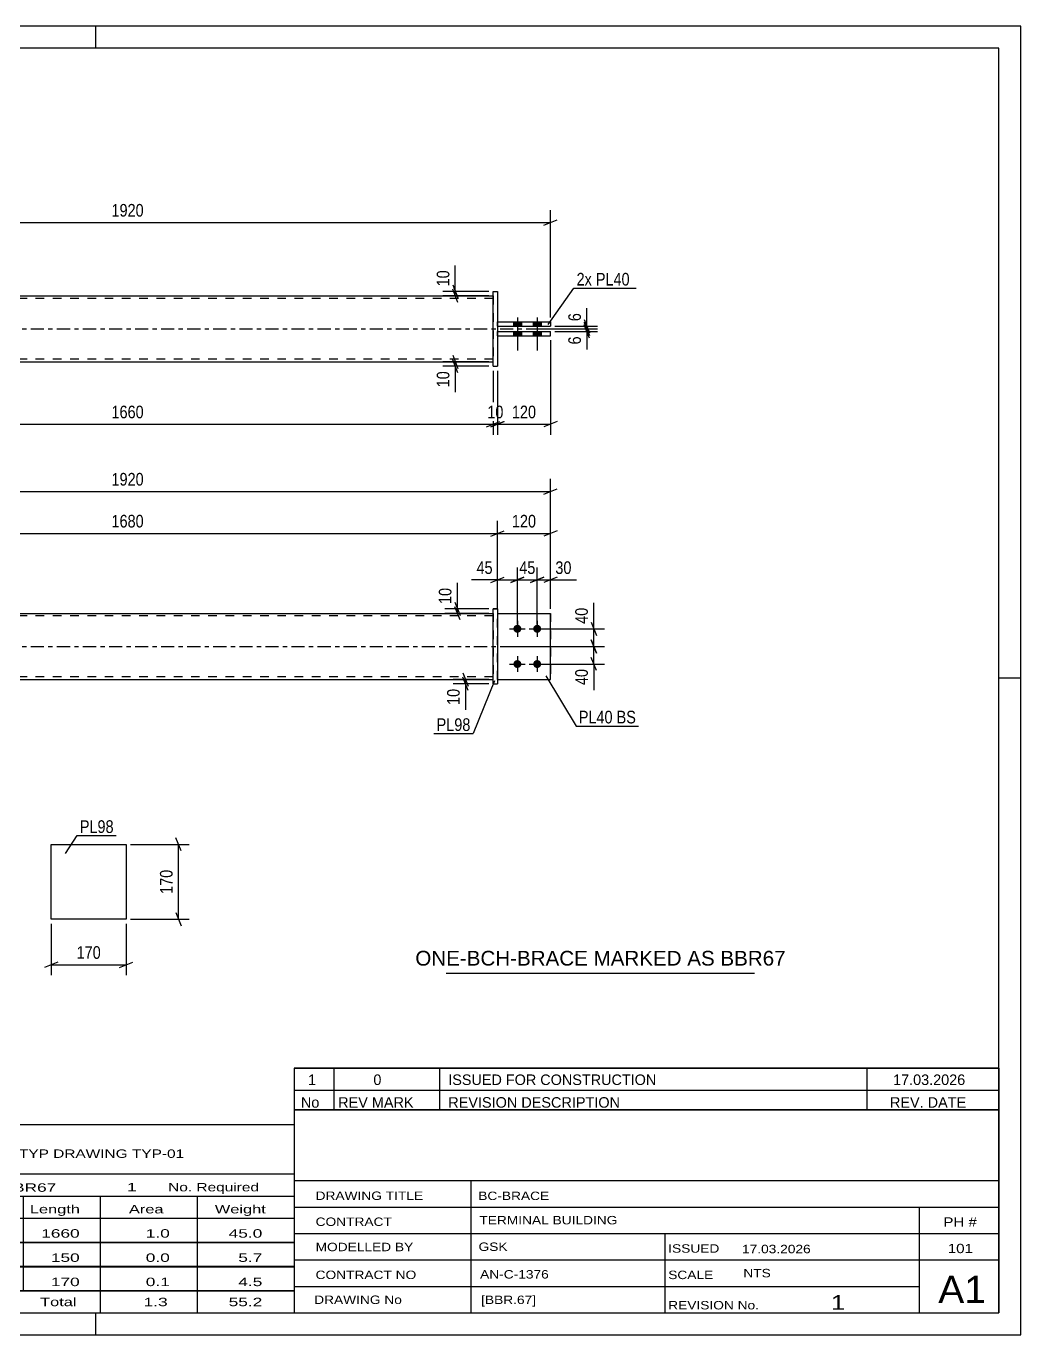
# Model space of a CAD drawing. Header units: millimetres. Extents: x 0 to 420, y 0 to 297.
# Drawn here: x 194.2 to 420, y 0 to 297 of the extents above; entities that cross this region are included whole.
import ezdxf

# ---------------------------------------------------------------- set-up
doc = ezdxf.new("R2010")
doc.units = ezdxf.units.MM
doc.linetypes.add('DXK_LINE_DOT2', pattern=[3.9198, 1.9599, -1.9599])
doc.linetypes.add('DXK_LINE_DOT3', pattern=[5.9187, 2.979, -0.9799, 0.9799, -0.9799])
doc.styles.add('Arial', font='ARIAL.TTF', dxfattribs={"height": 0.2})
doc.styles.add('Arial Narrow', font='ARIALN.TTF', dxfattribs={"height": 0.2})

# ---------------------------------------------------------------- blocks, each defined once
blk = doc.blocks.new('Unknown-580606024-1163')
at = {"color": 5, "linetype": 'Continuous'}
for p, q in [((420, 297), (0, 297)), ((210, 292), (210, 297)), ((420, 0), (420, 297)), ((415, 292), (5, 292)), ((415, 5), (415, 292)), ((420, 149), (415, 149)), ((5, 5), (415, 5)), ((210, 0), (210, 5)), ((0, 0), (420, 0))]:
    blk.add_line(p, q, dxfattribs=at)
blk = doc.blocks.new('Part-580606024-1823 - 1791')
at = {"color": 2, "linetype": 'Continuous'}
for p, q in [((301.19, 163.74), (313.19, 163.74)), ((313.19, 163.74), (313.19, 163.74)), ((313.19, 148.74), (313.19, 163.74)), ((301.19, 148.74), (313.19, 148.74))]:
    blk.add_line(p, q, dxfattribs=at)
at = {"color": 7, "linetype": 'DXK_LINE_DOT2'}
for p, q in [((301.19, 163.74), (313.19, 163.74)), ((301.19, 148.74), (301.19, 163.74)), ((313.19, 163.74), (313.19, 163.74)), ((301.19, 148.74), (301.19, 148.74)), ((301.19, 148.74), (313.19, 148.74))]:
    blk.add_line(p, q, dxfattribs=at)
blk = doc.blocks.new('Part-580606024-1803 - 1791')
at = {"color": 2, "linetype": 'Continuous'}
for p, q in [((301.19, 164.74), (300.19, 164.74)), ((300.19, 147.74), (300.19, 164.74)), ((301.19, 164.74), (301.19, 147.74)), ((300.19, 147.74), (300.19, 147.74)), ((300.19, 147.74), (301.19, 147.74))]:
    blk.add_line(p, q, dxfattribs=at)
at = {"color": 7, "linetype": 'DXK_LINE_DOT2'}
for p, q in [((300.19, 164.74), (300.19, 164.74)), ((300.19, 164.74), (301.19, 164.74)), ((301.19, 164.74), (301.19, 164.74)), ((300.19, 147.74), (301.19, 147.74))]:
    blk.add_line(p, q, dxfattribs=at)
blk = doc.blocks.new('Part-580606024-1828 - 1791')
at = {"color": 2, "linetype": 'Continuous'}
for p, q in [((134.2, 163.74), (300.19, 163.74)), ((134.2, 148.74), (300.19, 148.74))]:
    blk.add_line(p, q, dxfattribs=at)
at = {"color": 7, "linetype": 'DXK_LINE_DOT2'}
for p, q in [((134.2, 148.74), (134.2, 163.74)), ((300.19, 163.74), (300.19, 148.74)), ((300.19, 163.14), (134.2, 163.14)), ((300.19, 149.34), (134.2, 149.34))]:
    blk.add_line(p, q, dxfattribs=at)
at = {"color": 7, "linetype": 'DXK_LINE_DOT3'}
blk.add_line((124.2, 156.24), (310.19, 156.24), dxfattribs=at)
blk = doc.blocks.new('Bolt-580606024-1834 - 1791')
at = {"linetype": 'Continuous'}
for points in [[(305.69, 161.14), (305.88, 161.12), (306.06, 161.06), (306.22, 160.96), (306.36, 160.84), (306.47, 160.69), (306.55, 160.51), (306.59, 160.33), (306.59, 160.14), (306.55, 159.96), (306.47, 159.79), (306.36, 159.63), (306.22, 159.51), (306.06, 159.41), (305.88, 159.36), (305.69, 159.34), (305.51, 159.36), (305.33, 159.41), (305.16, 159.51), (305.02, 159.63), (304.91, 159.79), (304.84, 159.96), (304.8, 160.14), (304.8, 160.33), (304.84, 160.51), (304.91, 160.69), (305.02, 160.84), (305.16, 160.96), (305.33, 161.06), (305.51, 161.12)], [(310.19, 161.14), (310.38, 161.12), (310.56, 161.06), (310.72, 160.96), (310.86, 160.84), (310.97, 160.69), (311.05, 160.51), (311.09, 160.33), (311.09, 160.14), (311.05, 159.96), (310.97, 159.79), (310.86, 159.63), (310.72, 159.51), (310.56, 159.41), (310.38, 159.36), (310.19, 159.34), (310.01, 159.36), (309.83, 159.41), (309.66, 159.51), (309.52, 159.63), (309.41, 159.79), (309.34, 159.96), (309.3, 160.14), (309.3, 160.33), (309.34, 160.51), (309.41, 160.69), (309.52, 160.84), (309.66, 160.96), (309.83, 161.06), (310.01, 161.12)], [(305.69, 153.14), (305.88, 153.12), (306.06, 153.06), (306.22, 152.96), (306.36, 152.84), (306.47, 152.69), (306.55, 152.51), (306.59, 152.33), (306.59, 152.14), (306.55, 151.96), (306.47, 151.79), (306.36, 151.63), (306.22, 151.51), (306.06, 151.41), (305.88, 151.36), (305.69, 151.34), (305.51, 151.36), (305.33, 151.41), (305.16, 151.51), (305.02, 151.63), (304.91, 151.79), (304.84, 151.96), (304.8, 152.14), (304.8, 152.33), (304.84, 152.51), (304.91, 152.69), (305.02, 152.84), (305.16, 152.96), (305.33, 153.06), (305.51, 153.12)], [(310.19, 153.14), (310.38, 153.12), (310.56, 153.06), (310.72, 152.96), (310.86, 152.84), (310.97, 152.69), (311.05, 152.51), (311.09, 152.33), (311.09, 152.14), (311.05, 151.96), (310.97, 151.79), (310.86, 151.63), (310.72, 151.51), (310.56, 151.41), (310.38, 151.36), (310.19, 151.34), (310.01, 151.36), (309.83, 151.41), (309.66, 151.51), (309.52, 151.63), (309.41, 151.79), (309.34, 151.96), (309.3, 152.14), (309.3, 152.33), (309.34, 152.51), (309.41, 152.69), (309.52, 152.84), (309.66, 152.96), (309.83, 153.06), (310.01, 153.12)]]:
    blk.add_hatch(color=1, dxfattribs=at).paths.add_polyline_path(points)
at = {"color": 1, "linetype": 'Continuous'}
for p, q in [((305.69, 162.04), (305.69, 158.44)), ((310.19, 162.04), (310.19, 158.44)), ((303.89, 160.24), (307.49, 160.24)), ((308.39, 160.24), (311.99, 160.24)), ((303.89, 152.24), (307.49, 152.24)), ((305.69, 154.04), (305.69, 150.44)), ((308.39, 152.24), (311.99, 152.24)), ((310.19, 154.04), (310.19, 150.44))]:
    blk.add_line(p, q, dxfattribs=at)
blk = doc.blocks.new('Part-580606024-1839 - 1791')
at = {"color": 7, "linetype": 'DXK_LINE_DOT2'}
for p, q in [((301.19, 163.74), (313.19, 163.74)), ((301.19, 148.74), (301.19, 163.74)), ((301.19, 163.74), (313.19, 163.74)), ((313.19, 163.74), (313.19, 163.74)), ((313.19, 163.74), (313.19, 148.74)), ((301.19, 148.74), (301.19, 148.74)), ((301.19, 148.74), (313.19, 148.74)), ((301.19, 148.74), (313.19, 148.74))]:
    blk.add_line(p, q, dxfattribs=at)
blk = doc.blocks.new('Part-580606024-2138 - 2128')
at = {"color": 2, "linetype": 'Continuous'}
for p, q in [((134.2, 235.81), (300.19, 235.81)), ((134.2, 220.81), (300.19, 220.81))]:
    blk.add_line(p, q, dxfattribs=at)
at = {"color": 7, "linetype": 'DXK_LINE_DOT2'}
for p, q in [((134.2, 235.81), (134.2, 220.81)), ((300.19, 235.21), (134.2, 235.21)), ((300.19, 235.81), (300.19, 220.81)), ((300.19, 221.41), (134.2, 221.41))]:
    blk.add_line(p, q, dxfattribs=at)
at = {"color": 7, "linetype": 'DXK_LINE_DOT3'}
blk.add_line((124.2, 228.31), (310.19, 228.31), dxfattribs=at)
blk = doc.blocks.new('Part-580606024-2139 - 2128')
at = {"color": 2, "linetype": 'Continuous'}
for p, q in [((300.19, 236.81), (300.19, 236.81)), ((300.19, 219.81), (300.19, 236.81)), ((300.19, 236.81), (301.19, 236.81)), ((301.19, 236.81), (301.19, 236.81)), ((301.19, 236.81), (301.19, 219.81)), ((300.19, 219.81), (301.19, 219.81)), ((300.19, 219.81), (300.19, 219.81)), ((301.19, 219.81), (301.19, 219.81))]:
    blk.add_line(p, q, dxfattribs=at)
at = {"color": 7, "linetype": 'DXK_LINE_DOT2'}
for p, q in [((300.19, 236.81), (300.19, 236.81)), ((300.19, 236.81), (301.19, 236.81)), ((300.19, 219.81), (301.19, 219.81))]:
    blk.add_line(p, q, dxfattribs=at)
blk = doc.blocks.new('Bolt-580606024-2133 - 2128')
at = {"linetype": 'Continuous'}
for points in [[(306.59, 229.91), (304.79, 229.91), (304.79, 228.91), (306.59, 228.91)], [(306.59, 229.91), (304.79, 229.91), (304.79, 228.91), (306.59, 228.91)], [(311.09, 229.91), (309.29, 229.91), (309.29, 228.91), (311.09, 228.91)], [(311.09, 229.91), (309.29, 229.91), (309.29, 228.91), (311.09, 228.91)], [(306.59, 227.71), (304.79, 227.71), (304.79, 226.71), (306.59, 226.71)], [(306.59, 227.71), (304.79, 227.71), (304.79, 226.71), (306.59, 226.71)], [(311.09, 227.71), (309.29, 227.71), (309.29, 226.71), (311.09, 226.71)], [(311.09, 227.71), (309.29, 227.71), (309.29, 226.71), (311.09, 226.71)]]:
    blk.add_hatch(color=1, dxfattribs=at).paths.add_polyline_path(points)
at = {"color": 1, "linetype": 'Continuous'}
for p, q in [((304.79, 229.91), (304.79, 228.91)), ((304.79, 229.91), (304.79, 228.91)), ((305.69, 230.91), (305.69, 223.41)), ((305.69, 230.91), (305.69, 223.41)), ((306.59, 229.91), (306.59, 228.91)), ((306.59, 229.91), (306.59, 228.91)), ((309.29, 229.91), (309.29, 228.91)), ((309.29, 229.91), (309.29, 228.91)), ((310.19, 230.91), (310.19, 223.41)), ((310.19, 230.91), (310.19, 223.41)), ((311.09, 229.91), (311.09, 228.91)), ((311.09, 229.91), (311.09, 228.91)), ((304.79, 227.71), (304.79, 226.71)), ((304.79, 227.71), (304.79, 226.71)), ((306.59, 227.71), (306.59, 226.71)), ((306.59, 227.71), (306.59, 226.71)), ((309.29, 227.71), (309.29, 226.71)), ((309.29, 227.71), (309.29, 226.71)), ((311.09, 227.71), (311.09, 226.71)), ((311.09, 227.71), (311.09, 226.71))]:
    blk.add_line(p, q, dxfattribs=at)
blk = doc.blocks.new('Part-580606024-2155 - 2128')
at = {"color": 2, "linetype": 'Continuous'}
for p, q in [((301.19, 229.91), (313.19, 229.91)), ((301.19, 228.91), (313.19, 228.91)), ((313.19, 229.91), (313.19, 228.91))]:
    blk.add_line(p, q, dxfattribs=at)
at = {"color": 7, "linetype": 'DXK_LINE_DOT2'}
for p, q in [((301.19, 228.91), (301.19, 229.91)), ((301.19, 229.91), (313.19, 229.91)), ((301.19, 228.91), (313.19, 228.91)), ((313.19, 229.91), (313.19, 229.91))]:
    blk.add_line(p, q, dxfattribs=at)
blk = doc.blocks.new('Part-580606024-2160 - 2128')
at = {"color": 2, "linetype": 'Continuous'}
for p, q in [((301.19, 227.71), (313.19, 227.71)), ((301.19, 226.71), (313.19, 226.71)), ((313.19, 226.71), (313.19, 227.71))]:
    blk.add_line(p, q, dxfattribs=at)
at = {"color": 7, "linetype": 'DXK_LINE_DOT2'}
for p, q in [((301.19, 226.71), (301.19, 227.71)), ((301.19, 227.71), (313.19, 227.71)), ((301.19, 226.71), (313.19, 226.71))]:
    blk.add_line(p, q, dxfattribs=at)
blk = doc.blocks.new('Part-580606024-1390 - 1374')
at = {"color": 2, "linetype": 'Continuous'}
for p, q in [((199.86, 94.31), (199.86, 111.31)), ((199.86, 111.31), (216.86, 111.31)), ((216.86, 111.31), (216.86, 94.31)), ((216.86, 94.31), (199.86, 94.31))]:
    blk.add_line(p, q, dxfattribs=at)
blk = doc.blocks.new('StraightDimension-580606024-1926 - 1791')
at = {"color": 7, "linetype": 'Continuous'}
for p, q in [((322.44, 157.74), (323.64, 154.74)), ((302.19, 156.24), (325.44, 156.24)), ((323.04, 152.24), (323.04, 156.24)), ((311.19, 152.24), (325.44, 152.24)), ((323.64, 150.74), (322.44, 153.74))]:
    blk.add_line(p, q, dxfattribs=at)
at = {"color": 0}
blk.add_wipeout([(322.29, 151.71), (318.09, 151.71), (318.09, 146.85), (322.29, 146.85)], dxfattribs=at)
at = {"color": 7, "linetype": 'Continuous'}
blk.add_line((323.04, 152.24), (323.04, 146.33), dxfattribs=at)
blk.add_line((323.04, 152.24), (323.04, 146.33), dxfattribs=at)
at = {"color": 3, "style": 'Arial Narrow'}
blk.add_text('40', height=2.863, rotation=90.0002, dxfattribs=at).set_placement((321.69, 147.45))
blk = doc.blocks.new('StraightDimension-580606024-1951 - 1791')
at = {"color": 7, "linetype": 'Continuous'}
for p, q in [((133.2, 157.24), (133.2, 184.73)), ((301.19, 164.74), (301.19, 184.73)), ((134.7, 182.48), (131.7, 181.28)), ((133.2, 181.88), (301.19, 181.88)), ((299.69, 181.28), (302.69, 182.48))]:
    blk.add_line(p, q, dxfattribs=at)
at = {"color": 0}
blk.add_wipeout([(221.45, 182.63), (221.45, 186.83), (212.94, 186.83), (212.94, 182.63)], dxfattribs=at)
at = {"color": 3, "style": 'Arial Narrow'}
blk.add_text('1680', height=2.863, dxfattribs=at).set_placement((213.54, 183.23))
blk = doc.blocks.new('StraightDimension-580606024-1867 - 1791')
at = {"color": 7, "linetype": 'Continuous'}
for p, q in [((305.69, 161.24), (305.69, 174.18)), ((310.19, 161.24), (310.19, 174.18)), ((304.19, 170.73), (307.19, 171.93)), ((305.69, 171.33), (310.19, 171.33)), ((311.69, 171.93), (308.69, 170.73))]:
    blk.add_line(p, q, dxfattribs=at)
at = {"color": 0}
blk.add_wipeout([(310.37, 172.08), (310.37, 176.28), (305.52, 176.28), (305.52, 172.08)], dxfattribs=at)
at = {"color": 3, "style": 'Arial Narrow'}
blk.add_text('45', height=2.863, dxfattribs=at).set_placement((306.12, 172.68))
blk = doc.blocks.new('StraightDimension-580606024-1897 - 1791')
at = {"color": 7, "linetype": 'Continuous'}
for p, q in [((121.2, 164.74), (121.2, 194.24)), ((313.19, 164.74), (313.19, 194.24)), ((122.7, 191.99), (119.7, 190.79)), ((121.2, 191.39), (313.19, 191.39)), ((311.69, 190.79), (314.69, 191.99))]:
    blk.add_line(p, q, dxfattribs=at)
at = {"color": 0}
blk.add_wipeout([(221.45, 192.14), (221.45, 196.34), (212.94, 196.34), (212.94, 192.14)], dxfattribs=at)
at = {"color": 3, "style": 'Arial Narrow'}
blk.add_text('1920', height=2.863, dxfattribs=at).set_placement((213.54, 192.74))
blk = doc.blocks.new('StraightDimension-580606024-1851 - 1791')
at = {"color": 7, "linetype": 'Continuous'}
for p, q in [((301.19, 164.74), (301.19, 174.18)), ((305.69, 161.24), (305.69, 174.18)), ((299.69, 170.73), (302.69, 171.93)), ((301.19, 171.33), (305.69, 171.33)), ((307.19, 171.93), (304.19, 170.73))]:
    blk.add_line(p, q, dxfattribs=at)
at = {"color": 0}
blk.add_wipeout([(300.67, 172.08), (300.67, 176.28), (295.81, 176.28), (295.81, 172.08)], dxfattribs=at)
at = {"color": 7, "linetype": 'Continuous'}
blk.add_line((301.19, 171.33), (295.29, 171.33), dxfattribs=at)
blk.add_line((301.19, 171.33), (295.29, 171.33), dxfattribs=at)
at = {"color": 3, "style": 'Arial Narrow'}
blk.add_text('45', height=2.863, dxfattribs=at).set_placement((296.41, 172.68))
blk = doc.blocks.new('StraightDimension-580606024-1880 - 1791')
at = {"color": 7, "linetype": 'Continuous'}
for p, q in [((310.19, 161.24), (310.19, 174.18)), ((313.19, 164.74), (313.19, 174.18)), ((308.69, 170.73), (311.69, 171.93)), ((310.19, 171.33), (313.19, 171.33)), ((314.69, 171.93), (311.69, 170.73))]:
    blk.add_line(p, q, dxfattribs=at)
at = {"color": 0}
blk.add_wipeout([(318.57, 172.08), (318.57, 176.28), (313.72, 176.28), (313.72, 172.08)], dxfattribs=at)
at = {"color": 7, "linetype": 'Continuous'}
blk.add_line((313.19, 171.33), (319.1, 171.33), dxfattribs=at)
blk.add_line((313.19, 171.33), (319.1, 171.33), dxfattribs=at)
at = {"color": 3, "style": 'Arial Narrow'}
blk.add_text('30', height=2.863, dxfattribs=at).set_placement((314.32, 172.68))
blk = doc.blocks.new('StraightDimension-580606024-1917 - 1791')
at = {"color": 7, "linetype": 'Continuous'}
for p, q in [((322.44, 161.74), (323.64, 158.74)), ((311.19, 160.24), (325.44, 160.24)), ((323.64, 154.74), (322.44, 157.74)), ((323.04, 156.24), (323.04, 160.24)), ((302.19, 156.24), (325.44, 156.24))]:
    blk.add_line(p, q, dxfattribs=at)
at = {"color": 0}
blk.add_wipeout([(322.29, 165.62), (318.09, 165.62), (318.09, 160.76), (322.29, 160.76)], dxfattribs=at)
at = {"color": 7, "linetype": 'Continuous'}
blk.add_line((323.04, 160.24), (323.04, 166.14), dxfattribs=at)
blk.add_line((323.04, 160.24), (323.04, 166.14), dxfattribs=at)
at = {"color": 3, "style": 'Arial Narrow'}
blk.add_text('40', height=2.863, rotation=90.0002, dxfattribs=at).set_placement((321.69, 161.36))
blk = doc.blocks.new('StraightDimension-580606024-1966 - 1791')
at = {"color": 7, "linetype": 'Continuous'}
for p, q in [((301.19, 164.74), (301.19, 184.73)), ((313.19, 164.74), (313.19, 184.73)), ((299.69, 181.28), (302.69, 182.48)), ((301.19, 181.88), (313.19, 181.88)), ((314.69, 182.48), (311.69, 181.28))]:
    blk.add_line(p, q, dxfattribs=at)
at = {"color": 0}
blk.add_wipeout([(310.54, 182.63), (310.54, 186.83), (303.85, 186.83), (303.85, 182.63)], dxfattribs=at)
at = {"color": 3, "style": 'Arial Narrow'}
blk.add_text('120', height=2.863, dxfattribs=at).set_placement((304.45, 183.23))
blk = doc.blocks.new('StraightDimension-580606024-2080 - 1791')
at = {"color": 7, "linetype": 'Continuous'}
for p, q in [((299.19, 148.74), (291.09, 148.74)), ((293.34, 150.24), (294.54, 147.24)), ((294.54, 146.24), (293.34, 149.24)), ((293.94, 147.74), (293.94, 148.74)), ((299.19, 147.74), (291.09, 147.74))]:
    blk.add_line(p, q, dxfattribs=at)
at = {"color": 0}
blk.add_wipeout([(293.19, 147.21), (288.99, 147.21), (288.99, 142.35), (293.19, 142.35)], dxfattribs=at)
at = {"color": 7, "linetype": 'Continuous'}
blk.add_line((293.94, 147.74), (293.94, 141.83), dxfattribs=at)
blk.add_line((293.94, 147.74), (293.94, 141.83), dxfattribs=at)
at = {"color": 3, "style": 'Arial Narrow'}
blk.add_text('10', height=2.863, rotation=90.0002, dxfattribs=at).set_placement((292.59, 142.95))
blk = doc.blocks.new('StraightDimension-580606024-2089 - 1791')
at = {"color": 7, "linetype": 'Continuous'}
for p, q in [((299.19, 164.74), (289.22, 164.74)), ((299.19, 163.74), (289.22, 163.74)), ((291.47, 166.24), (292.67, 163.24)), ((292.67, 162.24), (291.47, 165.24)), ((292.07, 163.74), (292.07, 164.74))]:
    blk.add_line(p, q, dxfattribs=at)
at = {"color": 0}
blk.add_wipeout([(291.32, 170.12), (287.12, 170.12), (287.12, 165.26), (291.32, 165.26)], dxfattribs=at)
at = {"color": 7, "linetype": 'Continuous'}
blk.add_line((292.07, 164.74), (292.07, 170.64), dxfattribs=at)
blk.add_line((292.07, 164.74), (292.07, 170.64), dxfattribs=at)
at = {"color": 3, "style": 'Arial Narrow'}
blk.add_text('10', height=2.863, rotation=90.0002, dxfattribs=at).set_placement((290.72, 165.86))
blk = doc.blocks.new('StraightDimension-580606024-2196 - 2128')
at = {"color": 7, "linetype": 'Continuous'}
for p, q in [((134.2, 218.81), (134.2, 204.26)), ((300.19, 218.81), (300.19, 204.26)), ((135.7, 207.26), (132.7, 206.06)), ((134.2, 206.66), (300.19, 206.66)), ((298.69, 206.06), (301.69, 207.26))]:
    blk.add_line(p, q, dxfattribs=at)
at = {"color": 0}
blk.add_wipeout([(221.45, 207.41), (221.45, 211.61), (212.94, 211.61), (212.94, 207.41)], dxfattribs=at)
at = {"color": 3, "style": 'Arial Narrow'}
blk.add_text('1660', height=2.863, dxfattribs=at).set_placement((213.54, 208.01))
blk = doc.blocks.new('StraightDimension-580606024-2185 - 2128')
at = {"color": 7, "linetype": 'Continuous'}
for p, q in [((122.7, 253.03), (119.7, 251.83)), ((121.2, 230.91), (121.2, 255.28)), ((311.69, 251.83), (314.69, 253.03)), ((313.19, 230.91), (313.19, 255.28)), ((121.2, 252.43), (313.19, 252.43))]:
    blk.add_line(p, q, dxfattribs=at)
at = {"color": 0}
blk.add_wipeout([(221.45, 253.18), (221.45, 257.38), (212.94, 257.38), (212.94, 253.18)], dxfattribs=at)
at = {"color": 3, "style": 'Arial Narrow'}
blk.add_text('1920', height=2.863, dxfattribs=at).set_placement((213.54, 253.78))
blk = doc.blocks.new('StraightDimension-580606024-2223 - 2128')
at = {"color": 7, "linetype": 'Continuous'}
for p, q in [((300.19, 218.81), (300.19, 204.26)), ((301.19, 218.81), (301.19, 204.26)), ((298.69, 206.06), (301.69, 207.26)), ((302.69, 207.26), (299.69, 206.06)), ((300.19, 206.66), (301.19, 206.66))]:
    blk.add_line(p, q, dxfattribs=at)
at = {"color": 0}
blk.add_wipeout([(303.12, 207.41), (303.12, 211.61), (298.27, 211.61), (298.27, 207.41)], dxfattribs=at)
at = {"color": 3, "style": 'Arial Narrow'}
blk.add_text('10', height=2.863, dxfattribs=at).set_placement((298.87, 208.01))
blk = doc.blocks.new('StraightDimension-580606024-2232 - 2128')
at = {"color": 7, "linetype": 'Continuous'}
for p, q in [((313.19, 225.71), (313.19, 204.26)), ((301.19, 218.81), (301.19, 204.26)), ((299.69, 206.06), (302.69, 207.26)), ((301.19, 206.66), (313.19, 206.66)), ((314.69, 207.26), (311.69, 206.06))]:
    blk.add_line(p, q, dxfattribs=at)
at = {"color": 0}
blk.add_wipeout([(310.54, 207.41), (310.54, 211.61), (303.85, 211.61), (303.85, 207.41)], dxfattribs=at)
at = {"color": 3, "style": 'Arial Narrow'}
blk.add_text('120', height=2.863, dxfattribs=at).set_placement((304.45, 208.01))
blk = doc.blocks.new('StraightDimension-580606024-2243 - 2128')
at = {"color": 7, "linetype": 'Continuous'}
for p, q in [((299.19, 220.81), (288.75, 220.81)), ((299.19, 219.81), (288.75, 219.81)), ((291, 222.31), (292.2, 219.31)), ((292.2, 218.31), (291, 221.31)), ((291.6, 219.81), (291.6, 220.81))]:
    blk.add_line(p, q, dxfattribs=at)
at = {"color": 0}
blk.add_wipeout([(290.85, 219.29), (286.65, 219.29), (286.65, 214.43), (290.85, 214.43)], dxfattribs=at)
at = {"color": 7, "linetype": 'Continuous'}
blk.add_line((291.6, 219.81), (291.6, 213.9), dxfattribs=at)
blk.add_line((291.6, 219.81), (291.6, 213.9), dxfattribs=at)
at = {"color": 3, "style": 'Arial Narrow'}
blk.add_text('10', height=2.863, rotation=90.0002, dxfattribs=at).set_placement((290.25, 215.03))
blk = doc.blocks.new('StraightDimension-580606024-2264 - 2128')
at = {"color": 7, "linetype": 'Continuous'}
for p, q in [((320.87, 229.81), (322.07, 226.81)), ((322.07, 226.21), (320.87, 229.21)), ((308.94, 228.31), (323.87, 228.31)), ((314.19, 227.71), (323.87, 227.71)), ((321.47, 227.71), (321.47, 228.31))]:
    blk.add_line(p, q, dxfattribs=at)
at = {"color": 0}
blk.add_wipeout([(320.72, 227.19), (316.52, 227.19), (316.52, 224.16), (320.72, 224.16)], dxfattribs=at)
at = {"color": 7, "linetype": 'Continuous'}
blk.add_line((321.47, 227.71), (321.47, 223.63), dxfattribs=at)
blk.add_line((321.47, 227.71), (321.47, 223.63), dxfattribs=at)
at = {"color": 3, "style": 'Arial Narrow'}
blk.add_text('6', height=2.86, rotation=90.0002, dxfattribs=at).set_placement((320.12, 224.76))
blk = doc.blocks.new('StraightDimension-580606024-2273 - 2128')
at = {"color": 7, "linetype": 'Continuous'}
for p, q in [((314.19, 228.91), (323.87, 228.91)), ((320.87, 230.41), (322.07, 227.41)), ((322.07, 226.81), (320.87, 229.81)), ((321.47, 228.31), (321.47, 228.91)), ((308.94, 228.31), (323.87, 228.31))]:
    blk.add_line(p, q, dxfattribs=at)
at = {"color": 0}
blk.add_wipeout([(320.72, 232.46), (316.52, 232.46), (316.52, 229.44), (320.72, 229.44)], dxfattribs=at)
at = {"color": 7, "linetype": 'Continuous'}
blk.add_line((321.47, 228.91), (321.47, 232.99), dxfattribs=at)
blk.add_line((321.47, 228.91), (321.47, 232.99), dxfattribs=at)
at = {"color": 3, "style": 'Arial Narrow'}
blk.add_text('6', height=2.86, rotation=90.0002, dxfattribs=at).set_placement((320.12, 230.04))
blk = doc.blocks.new('StraightDimension-580606024-2282 - 2128')
at = {"color": 7, "linetype": 'Continuous'}
for p, q in [((291, 238.31), (292.2, 235.31)), ((299.19, 236.81), (288.75, 236.81)), ((299.19, 235.81), (288.75, 235.81)), ((292.2, 234.31), (291, 237.31)), ((291.6, 235.81), (291.6, 236.81))]:
    blk.add_line(p, q, dxfattribs=at)
at = {"color": 0}
blk.add_wipeout([(290.85, 242.19), (286.65, 242.19), (286.65, 237.34), (290.85, 237.34)], dxfattribs=at)
at = {"color": 7, "linetype": 'Continuous'}
blk.add_line((291.6, 236.81), (291.6, 242.72), dxfattribs=at)
blk.add_line((291.6, 236.81), (291.6, 242.72), dxfattribs=at)
at = {"color": 3, "style": 'Arial Narrow'}
blk.add_text('10', height=2.863, rotation=90.0002, dxfattribs=at).set_placement((290.25, 237.94))
blk = doc.blocks.new('StraightDimension-580606024-1402 - 1374')
at = {"color": 7, "linetype": 'Continuous'}
for p, q in [((199.86, 93.31), (199.86, 81.59)), ((216.86, 93.31), (216.86, 81.59)), ((201.36, 84.59), (198.36, 83.39)), ((199.86, 83.99), (216.86, 83.99)), ((215.36, 83.39), (218.36, 84.59))]:
    blk.add_line(p, q, dxfattribs=at)
at = {"color": 0}
blk.add_wipeout([(211.71, 84.74), (211.71, 88.94), (205.02, 88.94), (205.02, 84.74)], dxfattribs=at)
at = {"color": 3, "style": 'Arial Narrow'}
blk.add_text('170', height=2.863, dxfattribs=at).set_placement((205.62, 85.34))
blk = doc.blocks.new('StraightDimension-580606024-1392 - 1374')
at = {"color": 7, "linetype": 'Continuous'}
for p, q in [((217.86, 111.31), (231.16, 111.31)), ((229.36, 109.81), (228.16, 112.81)), ((228.76, 94.31), (228.76, 111.31)), ((228.16, 95.81), (229.36, 92.81)), ((217.86, 94.31), (231.16, 94.31))]:
    blk.add_line(p, q, dxfattribs=at)
at = {"color": 0}
blk.add_wipeout([(228.01, 106.15), (223.81, 106.15), (223.81, 99.47), (228.01, 99.47)], dxfattribs=at)
at = {"color": 3, "style": 'Arial Narrow'}
blk.add_text('170', height=2.863, rotation=90.0002, dxfattribs=at).set_placement((227.41, 100.07))
blk = doc.blocks.new('Unknown-580606024-3679')
at = {"color": 7, "linetype": 'Continuous'}
for p, q in [((255, 51.05), (255, 5)), ((255, 51.05), (415, 51.05)), ((415, 51), (415, 5)), ((255, 35), (415, 35)), ((295.14, 35), (295.14, 5)), ((255, 29), (415, 29)), ((397, 5.05), (397, 29.05)), ((255, 23), (415, 23)), ((339.14, 23), (339.14, 5)), ((255, 17), (415, 17)), ((255, 11), (397, 11)), ((255, 5), (415, 5))]:
    blk.add_line(p, q, dxfattribs=at)
at = {"color": 7, "style": 'Arial Narrow'}
for s, height, width, p in [('DRAWING TITLE', 1.9089, 1.425378, (259.88, 30.61)), ('BC-BRACE', 1.909, 1.425378, (296.81, 30.59)), ('TERMINAL BUILDING', 1.9089, 1.425378, (297.06, 25.07)), ('CONTRACT', 1.909, 1.425378, (259.88, 24.71)), ('MODELLED BY', 1.9089, 1.425378, (259.88, 18.98)), ('GSK', 1.909, 1.425378, (296.88, 19.04)), ('ISSUED', 1.909, 1.425378, (339.94, 18.64)), ('17.03.2026', 1.909, 1.425378, (356.69, 18.52)), ('CONTRACT NO', 1.9089, 1.425378, (259.88, 12.66)), ('AN-C-1376', 1.909, 1.425378, (297.23, 12.78)), ('SCALE', 1.909, 1.425378, (339.94, 12.65)), ('A1', 6.204, 1.25, (401.24, 7.2)), ('DRAWING No', 1.909, 1.425378, (259.56, 7)), ('[BBR.67]', 1.909, 1.425378, (297.46, 6.99)), ('1', 3.34, 1.5, (376.91, 5.68)), ('REVISION No.', 1.9089, 1.425378, (339.94, 5.77))]:
    blk.add_text(s, height=height, dxfattribs=dict(at, width=width)).set_placement(p)
at = {"color": 7, "linetype": 'Continuous', "style": 'Arial Narrow'}
for s, height, width, p in [('PH #', 2.1, 1.42538, (402.4, 24.55)), ('101', 2.1, 1.42538, (403.41, 18.55)), ('NTS', 1.909, 1.425378, (357, 13.05))]:
    blk.add_text(s, height=height, dxfattribs=dict(at, width=width)).set_placement(p)
blk = doc.blocks.new('Unknown-580606024-3680')
at = {"color": 7, "linetype": 'Continuous'}
for p, q in [((255, 60.55), (415, 60.55)), ((415, 60.55), (255, 60.55)), ((255, 60.55), (255, 55.55)), ((264, 60.55), (264, 55.55)), ((288, 60.55), (288, 55.55)), ((385, 60.55), (385, 55.55)), ((415, 60.55), (415, 55.55)), ((255, 55.55), (415, 55.55)), ((255, 55.55), (255, 51.05)), ((255, 55.55), (415, 55.55)), ((264, 55.55), (264, 51.05)), ((288, 55.55), (288, 51.05)), ((385, 55.55), (385, 51.05)), ((415, 55.55), (415, 51.05)), ((415, 51.05), (255, 51.05))]:
    blk.add_line(p, q, dxfattribs=at)
at = {"color": 7, "linetype": 'Continuous', "style": 'Arial Narrow'}
for s, height, width, p in [('1', 2.39, 1.196471, (258.16, 56.7)), ('0', 2.39, 1.196471, (273, 56.7)), ('ISSUED FOR CONSTRUCTION', 2.3861, 1.196471, (290, 56.7)), ('17.03.2026', 2.386, 1.196471, (391, 56.7)), ('No', 2.386, 1.2, (256.54, 51.55)), ('REV MARK', 2.386, 1.2, (265, 51.55)), ('REVISION DESCRIPTION', 2.3861, 1.2, (290, 51.55)), ('REV. DATE', 2.386, 1.2, (390.28, 51.55))]:
    blk.add_text(s, height=height, dxfattribs=dict(at, width=width)).set_placement(p)
blk = doc.blocks.new('Unknown-580606024-3681')
at = {"color": 7, "linetype": 'Continuous'}
for p, q in [((95, 47.75), (255, 47.75)), ((95, 36.5), (95, 47.75)), ((255, 47.75), (255, 36.5)), ((95, 36.5), (255, 36.5)), ((95, 36.5), (95, 31.5)), ((255, 36.5), (255, 31.5)), ((95, 31.5), (255, 31.5)), ((95, 31.5), (95, 26.5)), ((119, 31.5), (119, 26.5)), ((154.5, 31.5), (154.5, 26.5)), ((180.5, 31.5), (180.5, 26.5)), ((193.5, 31.5), (193.5, 26.5)), ((211, 31.5), (211, 26.5)), ((233, 31.5), (233, 26.5)), ((255, 31.5), (255, 26.5)), ((95, 26.5), (255, 26.5)), ((95, 26.45), (95, 21.05)), ((95, 26.45), (255, 26.45)), ((119, 26.5), (119, 21)), ((154.5, 26.5), (154.5, 21)), ((180.5, 26.5), (180.5, 21)), ((193.5, 26.5), (193.5, 21)), ((211, 26.5), (211, 21)), ((233, 26.5), (233, 21)), ((255, 26.45), (255, 21.05)), ((95, 21.05), (255, 21.05)), ((95, 20.95), (95, 15.55)), ((95, 20.95), (255, 20.95)), ((119, 21), (119, 15.5)), ((154.5, 21), (154.5, 15.5)), ((180.5, 21), (180.5, 15.5)), ((193.5, 21), (193.5, 15.5)), ((211, 21), (211, 15.5)), ((233, 21), (233, 15.5)), ((255, 20.95), (255, 15.55)), ((95, 15.55), (255, 15.55)), ((95, 15.45), (95, 10.05)), ((95, 15.45), (255, 15.45)), ((119, 15.5), (119, 10)), ((154.5, 15.5), (154.5, 10)), ((180.5, 15.5), (180.5, 10)), ((193.5, 15.5), (193.5, 10)), ((211, 15.5), (211, 10)), ((233, 15.5), (233, 10)), ((255, 15.45), (255, 10.05)), ((95, 10.05), (255, 10.05)), ((95, 10), (255, 10)), ((95, 10), (95, 5)), ((211, 10), (211, 5)), ((233, 10), (233, 5)), ((255, 10), (255, 5)), ((95, 5), (255, 5))]:
    blk.add_line(p, q, dxfattribs=at)
at = {"color": 7, "style": 'Arial Narrow'}
for s, height, width, p in [('GENERAL NOTES & WELD DETAILS :', 2.8633, 1.4, (96.15, 40.06)), ('REFER TYP DRAWING TYP-01', 1.9089, 1.6, (179.7, 40.16)), ("MATERIAL LIST FOR ASSEMBLY MK'D", 1.9089, 1.6, (96.15, 32.56)), ('BBR67', 1.909, 1.794707, (188.57, 32.47)), ('1', 1.91, 1.794707, (217.08, 32.56)), ('No. Required', 1.9089, 1.6, (226.41, 32.56)), ('Mark', 1.909, 1.7, (96.34, 27.5)), ('Profile', 1.909, 1.7, (129.41, 27.5)), ('Material', 1.909, 1.7, (159.54, 27.56)), ('No.', 1.909, 1.7, (184.5, 27.56)), ('Length', 1.909, 1.7, (195, 27.56)), ('Area', 1.909, 1.7, (217.5, 27.56)), ('Weight', 1.909, 1.7, (237, 27.56))]:
    blk.add_text(s, height=height, dxfattribs=dict(at, width=width)).set_placement(p)
at = {"color": 7, "linetype": 'Continuous', "style": 'Arial Narrow'}
for s, height, width, p in [('BBR67', 1.909, 1.794707, (96.5, 22.06)), ('SHS150*6', 1.909, 1.794707, (121, 22.06)), ('E350', 1.909, 1.794707, (160.74, 22.06)), ('1', 1.91, 1.794707, (184.86, 22.06)), ('1660', 1.909, 1.794707, (197.58, 22.06)), ('1.0', 1.909, 1.794707, (221.32, 22.06)), ('45.0', 1.909, 1.794707, (240.14, 22.06)), ('PL40', 1.909, 1.794707, (96.5, 16.56)), ('PL10*120', 1.909, 1.794707, (121, 16.56)), ('E350', 1.909, 1.794707, (160.74, 16.56)), ('4', 1.91, 1.794707, (184.86, 16.56)), ('150', 1.909, 1.794707, (199.77, 16.56)), ('0.0', 1.909, 1.794707, (221.32, 16.56)), ('5.7', 1.909, 1.794707, (242.33, 16.56)), ('PL98', 1.909, 1.794707, (96.5, 11.06)), ('PL10*170', 1.909, 1.794707, (121, 11.06)), ('E350', 1.909, 1.794707, (160.74, 11.06)), ('2', 1.91, 1.794707, (184.86, 11.06)), ('170', 1.909, 1.794707, (199.77, 11.06)), ('0.1', 1.909, 1.794707, (221.32, 11.06)), ('4.5', 1.909, 1.794707, (242.33, 11.06)), ('Total', 1.909, 1.7, (197.33, 6.5)), ('1.3', 1.909, 1.794707, (220.83, 6.5)), ('55.2', 1.909, 1.794707, (240.14, 6.5))]:
    blk.add_text(s, height=height, dxfattribs=dict(at, width=width)).set_placement(p)
blk = doc.blocks.new('Unknown-580606024-3682')
at = {"color": 7, "linetype": 'Continuous'}
blk.add_line((289.5, 82.05), (359.5, 82.05), dxfattribs=at)
at = {"color": 7, "style": 'Arial'}
blk.add_text('ONE-BCH-BRACE MARKED AS BBR67', height=3.3428, dxfattribs=at).set_placement((282.52, 83.8))
blk = doc.blocks.new('Mark-580606024-1799 - 1791')
at = {"color": 0}
blk.add_wipeout([(295.04, 137.05), (295.04, 140.05), (287.36, 140.05), (287.36, 137.05)], dxfattribs=at)
blk.add_wipeout([(295.04, 137.05), (295.04, 140.05), (287.36, 140.05), (287.36, 137.05)], dxfattribs=at)
at = {"color": 30, "linetype": 'Continuous'}
for p in [(300.5, 148.42), (286.76, 136.45)]:
    blk.add_line(p, (295.64, 136.45), dxfattribs=at)
at = {"color": 3, "style": 'Arial Narrow'}
blk.add_text('PL98', height=2.863, dxfattribs=at).set_placement((287.36, 137.05))
blk = doc.blocks.new('MarkSet-580606024-2113 - 1791')
at = {"color": 0}
blk.add_wipeout([(327.32, 138.77), (327.32, 141.77), (319.64, 141.77), (319.64, 138.77)], dxfattribs=at)
blk.add_wipeout([(327.32, 138.77), (327.32, 141.77), (319.64, 141.77), (319.64, 138.77)], dxfattribs=at)
at = {"color": 30, "linetype": 'Continuous'}
blk.add_line((312.13, 149.53), (319.04, 138.17), dxfattribs=at)
at = {"color": 0}
blk.add_wipeout([(332.6, 138.77), (332.6, 141.77), (328.22, 141.77), (328.22, 138.77)], dxfattribs=at)
blk.add_wipeout([(332.6, 138.77), (332.6, 141.77), (328.22, 141.77), (328.22, 138.77)], dxfattribs=at)
at = {"color": 30, "linetype": 'Continuous'}
blk.add_line((319.04, 138.17), (333.2, 138.17), dxfattribs=at)
at = {"color": 3, "style": 'Arial Narrow'}
for s, p in [('PL40', (319.64, 138.77)), ('BS', (328.22, 138.77))]:
    blk.add_text(s, height=2.863, dxfattribs=at).set_placement(p)
blk = doc.blocks.new('MarkSet-580606024-2335 - 2128')
at = {"color": 0}
blk.add_wipeout([(322.61, 238.14), (322.61, 241.14), (319.13, 241.14), (319.13, 238.14)], dxfattribs=at)
blk.add_wipeout([(322.61, 238.14), (322.61, 241.14), (319.13, 241.14), (319.13, 238.14)], dxfattribs=at)
at = {"color": 30, "linetype": 'Continuous'}
blk.add_line((312.71, 229.31), (318.53, 237.54), dxfattribs=at)
at = {"color": 0}
blk.add_wipeout([(331.18, 238.14), (331.18, 241.14), (323.51, 241.14), (323.51, 238.14)], dxfattribs=at)
blk.add_wipeout([(331.18, 238.14), (331.18, 241.14), (323.51, 241.14), (323.51, 238.14)], dxfattribs=at)
at = {"color": 30, "linetype": 'Continuous'}
blk.add_line((318.53, 237.54), (332.68, 237.54), dxfattribs=at)
at = {"color": 3, "style": 'Arial Narrow'}
for s, p in [('2x', (319.13, 238.14)), ('PL40', (323.51, 238.14))]:
    blk.add_text(s, height=2.863, dxfattribs=at).set_placement(p)
blk = doc.blocks.new('Mark-580606024-1386 - 1374')
at = {"color": 0}
blk.add_wipeout([(214.03, 113.91), (214.03, 116.91), (206.35, 116.91), (206.35, 113.91)], dxfattribs=at)
blk.add_wipeout([(214.03, 113.91), (214.03, 116.91), (206.35, 116.91), (206.35, 113.91)], dxfattribs=at)
at = {"color": 30, "linetype": 'Continuous'}
for p, q in [((203.11, 109.21), (205.75, 113.31)), ((205.75, 113.31), (214.63, 113.31))]:
    blk.add_line(p, q, dxfattribs=at)
at = {"color": 3, "style": 'Arial Narrow'}
blk.add_text('PL98', height=2.863, dxfattribs=at).set_placement((206.35, 113.91))

msp = doc.modelspace()

# ---------------------------------------------------------------- block references
for name in ['Unknown-580606024-1163', 'Part-580606024-2138 - 2128', 'Part-580606024-2139 - 2128', 'Part-580606024-2155 - 2128', 'Bolt-580606024-2133 - 2128', 'Part-580606024-2160 - 2128', 'Part-580606024-1828 - 1791', 'Part-580606024-1803 - 1791', 'Part-580606024-1823 - 1791', 'Part-580606024-1839 - 1791', 'Bolt-580606024-1834 - 1791', 'Part-580606024-1390 - 1374', 'Unknown-580606024-3682', 'Unknown-580606024-3680', 'Unknown-580606024-3679', 'Unknown-580606024-3681']:
    msp.add_blockref(name, (0, 0))

# ---------------------------------------------------------------- next in the draw order: block references
for name in ['StraightDimension-580606024-2185 - 2128', 'StraightDimension-580606024-2196 - 2128', 'StraightDimension-580606024-1867 - 1791', 'StraightDimension-580606024-1926 - 1791', 'StraightDimension-580606024-2080 - 1791', 'Mark-580606024-1386 - 1374', 'StraightDimension-580606024-1402 - 1374']:
    msp.add_blockref(name, (0, 0))

# ---------------------------------------------------------------- next in the draw order: block references
for name in ['StraightDimension-580606024-2282 - 2128', 'StraightDimension-580606024-2223 - 2128', 'StraightDimension-580606024-1951 - 1791', 'MarkSet-580606024-2113 - 1791', 'Mark-580606024-1799 - 1791', 'StraightDimension-580606024-1392 - 1374']:
    msp.add_blockref(name, (0, 0))

# ---------------------------------------------------------------- next in the draw order: block references
for name in ['StraightDimension-580606024-2232 - 2128', 'StraightDimension-580606024-1897 - 1791']:
    msp.add_blockref(name, (0, 0))

# ---------------------------------------------------------------- next in the draw order: block references
for name in ['StraightDimension-580606024-2264 - 2128', 'StraightDimension-580606024-2243 - 2128', 'StraightDimension-580606024-1851 - 1791', 'StraightDimension-580606024-1880 - 1791']:
    msp.add_blockref(name, (0, 0))

# ---------------------------------------------------------------- next in the draw order: block references
for name in ['StraightDimension-580606024-2273 - 2128', 'StraightDimension-580606024-1917 - 1791']:
    msp.add_blockref(name, (0, 0))

# ---------------------------------------------------------------- next in the draw order: block references
for name in ['MarkSet-580606024-2335 - 2128', 'StraightDimension-580606024-1966 - 1791']:
    msp.add_blockref(name, (0, 0))

# ---------------------------------------------------------------- next in the draw order: block references
msp.add_blockref('StraightDimension-580606024-2089 - 1791', (0, 0))

doc.saveas('drawing.dxf')
